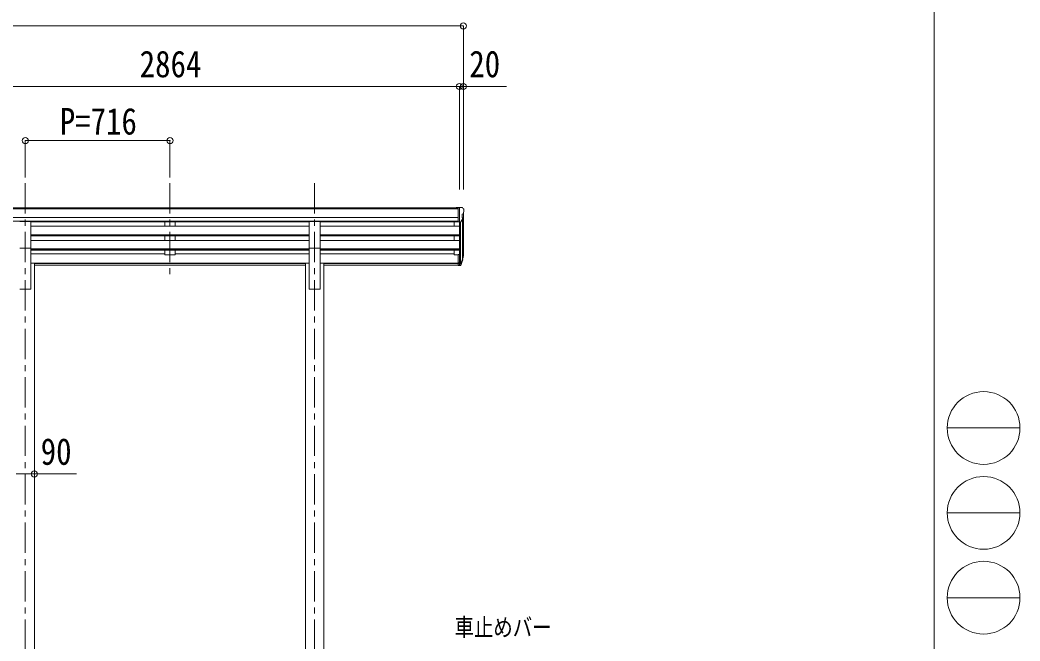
# Model space of a CAD drawing. Units: millimetres at full size, sheet at 1:30. Extents: x -8432 to 8432, y -5820 to 5820.
# Drawn here: x 3483 to 8432, y -2104 to 970 of the extents above; entities that cross this region are included whole.
import ezdxf
from ezdxf.enums import TextEntityAlignment as Align

# ---------------------------------------------------------------- set-up
doc = ezdxf.new("R2010")
doc.units = ezdxf.units.MM
doc.header["$LTSCALE"] = 30
doc.header["$PDMODE"] = 32
doc.header["$PDSIZE"] = 30
doc.linetypes.add('CHAIN1', pattern=[8, 5, -1, 1, -1])
for name, color, linetype, lineweight in [('0-1_本体', 5, 'CHAIN1', 9), ('0-3_ELV2', 4, 'Continuous', 9), ('0-6_OTH_LINE', 6, 'Continuous', 9), ('0-7_SHAPE', 7, 'Continuous', 9), ('F-0_240', 7, 'Continuous', 9)]:
    doc.layers.add(name, color=color, linetype=linetype, lineweight=lineweight)
doc.styles.add('ＭＳ ゴシック', font='')
doc.styles.get('ＭＳ ゴシック').set_extended_font_data('MS Gothic')

msp = doc.modelspace()

# ---------------------------------------------------------------- linework, layer by layer
at = {"layer": '0-1_本体'}
for p, q in [((3509.38, 161.49), (3509.38, -3512.91)), ((4225.38, 161.49), (4225.38, -316.02)), ((4941.38, 161.49), (4941.38, -3512.91))]:
    msp.add_line(p, q, dxfattribs=at)
at = {"layer": '0-3_ELV2'}
for p, q in [((5650.88, 40.49), (2809.88, 40.49)), ((5650.88, 35.27), (2809.88, 35.27)), ((5650.88, 42.09), (5640.88, 42)), ((5640.88, 40.49), (5640.88, 42)), ((5650.88, -29.9), (5650.88, 42.09)), ((5669.38, 42.09), (5650.88, 42.09)), ((5657.38, 42.09), (5657.38, -191.63)), ((5669.38, 42.09), (5671.71, 41.95)), ((5671.38, 7.58), (5671.38, -8.7)), ((5676.84, 10.9), (5671.53, 7.84)), ((5672.47, 41.52), (5676.53, 35.71)), ((5677.38, 11.51), (5677.38, -191.27)), ((5679.38, 32.72), (5679.38, 32.09)), ((5650.88, -8.26), (2799.88, -8.26)), ((5650.88, -26.11), (2799.88, -26.11)), ((3481.88, -28.54), (3536.88, -28.54)), ((3536.88, -160.34), (3536.88, -28.54)), ((4913.88, -29.36), (3536.88, -29.36)), ((4200.38, -29.46), (4200.38, -51.33)), ((4250.38, -29.46), (4250.38, -51.33)), ((4913.88, -160.34), (4913.88, -28.54)), ((4913.88, -28.54), (4968.88, -28.54)), ((4968.88, -160.34), (4968.88, -28.54)), ((5650.88, -29.36), (4968.88, -29.36)), ((5632.38, -29.36), (5632.38, -51.43)), ((5650.88, -29.9), (5657.38, -29.9)), ((5657.38, -30.9), (5662.59, -30.58)), ((5663.38, -30.42), (5663.38, -236.41)), ((5665, -29.08), (5674, -13.49)), ((5672.41, -16.26), (5672.41, -217.98)), ((4913.88, -51.43), (3536.88, -51.43)), ((4913.88, -93.3), (3536.88, -93.3)), ((4913.88, -94.8), (3536.88, -94.8)), ((4250.38, -51.33), (4200.38, -51.33)), ((5657.38, -51.43), (4968.88, -51.43)), ((5657.38, -93.3), (4968.88, -93.3)), ((5657.38, -94.8), (4968.88, -94.8)), ((4913.88, -99.12), (3536.88, -99.12)), ((4913.88, -121.53), (3536.88, -121.53)), ((4200.38, -99.12), (4200.38, -121.43)), ((4250.38, -121.43), (4200.38, -121.43)), ((4250.38, -121.43), (4250.38, -99.12)), ((5657.38, -99.12), (4968.88, -99.12)), ((5657.38, -121.53), (4968.88, -121.53)), ((5632.38, -99.12), (5632.38, -121.53)), ((3481.88, -160.34), (3536.88, -160.34)), ((3536.88, -160.34), (3536.88, -362.91)), ((4913.88, -163.41), (3536.88, -163.41)), ((4913.88, -164.9), (3536.88, -164.9)), ((4913.88, -169.22), (3536.88, -169.22)), ((4200.38, -187.32), (3536.88, -187.32)), ((4200.38, -169.22), (4200.38, -192.27)), ((4250.38, -192.27), (4200.38, -192.27)), ((4250.38, -169.22), (4250.38, -192.27)), ((4913.88, -187.32), (4250.38, -187.32)), ((4913.88, -160.34), (4913.88, -362.91)), ((4913.88, -160.34), (4968.88, -160.34)), ((4968.88, -160.34), (4968.88, -362.91)), ((5657.38, -163.41), (4968.88, -163.41)), ((5657.38, -164.9), (4968.88, -164.9)), ((5657.38, -169.22), (4968.88, -169.22)), ((5632.38, -187.32), (4968.88, -187.32)), ((5632.38, -169.22), (5632.38, -192.27)), ((5632.38, -192.27), (5650.88, -192.27)), ((5650.88, -191.63), (5650.88, -245.67)), ((5650.88, -191.63), (5657.38, -191.63)), ((5657.38, -191.63), (5657.38, -246.41)), ((3554.58, -233.91), (3536.88, -233.91)), ((3554.58, -233.91), (3554.58, -2637.91)), ((4896.18, -234.34), (3554.58, -234.34)), ((4896.18, -235.73), (3554.58, -235.73)), ((4896.18, -243.42), (3554.58, -243.42)), ((4896.18, -233.91), (4913.88, -233.91)), ((4896.18, -233.91), (4896.18, -2637.91)), ((4986.58, -233.91), (4968.88, -233.91)), ((4986.58, -233.91), (4986.58, -2637.91)), ((5650.88, -234.34), (4986.58, -234.34)), ((5650.88, -235.73), (4986.58, -235.73)), ((5650.88, -243.42), (4986.58, -243.42)), ((5650.88, -231.77), (5657.38, -231.77)), ((5650.88, -236.65), (5657.38, -236.65)), ((5650.88, -245.67), (5657.38, -245.67)), ((5657.38, -236.67), (5662.51, -236.67)), ((5657.38, -238.47), (5662.22, -238.47)), ((5657.38, -246.41), (5662.22, -246.41)), ((5663.81, -235.99), (5671.57, -220.58)), ((5673.01, -220.94), (5664.82, -237.12)), ((5673.63, -221.5), (5664.82, -245.05)), ((5675.68, -204.45), (5672.41, -211.51)), ((5676.28, -205.82), (5672.41, -213.77)), ((5673.97, -217.1), (5673.63, -221.5)), ((3481.88, -362.91), (3536.88, -362.91)), ((4913.88, -362.91), (4968.88, -362.91))]:
    msp.add_line(p, q, dxfattribs=at)
for centre, radius, start, end in [((5671.68, 7.58), 0.3, 120, 180), ((5671.65, 40.95), 1, 35, 86.5), ((5676.38, 32.72), 3, 0, 87), ((5672.47, 15.28), 6.18, 315.00103, 354.2965), ((5477.38, 32.09), 202, 355.05096, 0), ((5662.4, -27.58), 3, 273.5, 330), ((5671.68, -8.7), 0.3, 180, 265.2833), ((5671.41, -11.99), 3, 330, 85.2833), ((5646.79, -194.95), 30.41, 341.80266, 352.8448), ((5648.19, -196.71), 29.53, 342.01856, 353.49194)]:
    msp.add_arc(centre, radius, start, end, dxfattribs=at)
for centre, major_axis, ratio, start_param, end_param in [((5589.52, -190.46), (-87.93, 4.42), 0.541684, 3.060334, 3.2172517), ((5588.72, -197.14), (89.06, 1.43), 0.57596, 6.1985533, 6.3701348), ((5662.22, -235.76), (3, 0), 0.90356, 4.712389, 5.7595865), ((5662.22, -243.7), (-3, 0), 0.90356, 1.5707963, 2.6179939), ((5662.51, -235.31), (1.5, 0), 0.90356, 4.712389, 5.7595865), ((5587.46, -197.04), (88.05, 0), 0.90356, 5.9828017, 6.0168888), ((5672.66, -217.1), (-1.3, 0), 0.90356, 2.9359903, 4.9130961), ((5586.75, -200.91), (89.07, 0), 0.90356, 6.0316505, 6.077583)]:
    msp.add_ellipse(centre, major_axis=major_axis, ratio=ratio, start_param=start_param, end_param=end_param, dxfattribs=at)
at = {"layer": '0-6_OTH_LINE'}
for p, q in [((-90.62, 940.49), (5677.38, 940.49)), ((5677.38, 940.49), (5677.38, 130.91)), ((5657.38, 640.49), (2793.38, 640.49)), ((5657.38, 640.49), (5657.38, 130.91)), ((5677.38, 640.49), (5657.38, 640.49)), ((5677.38, 640.49), (5677.38, 130.91)), ((5890.78, 640.49), (5677.38, 640.49)), ((3509.38, 372.83), (3509.38, 190.38)), ((3509.38, 372.83), (4225.38, 372.83)), ((4225.38, 372.83), (4225.38, 190.38)), ((3464.18, -1277.61), (3554.18, -1277.61)), ((3554.18, -1277.61), (3762.67, -1277.61))]:
    msp.add_line(p, q, dxfattribs=at)
for p in [(5677.38, 940.49), (5657.38, 640.49), (5677.38, 640.49), (3509.38, 372.83), (4225.38, 372.83), (3554.18, -1277.61)]:
    msp.add_point(p, dxfattribs=at)
at = {"layer": 'F-0_240', "color": 5}
msp.add_line((8007.94, 5820), (8007.94, -5820), dxfattribs=at)
at = {"layer": 'F-0_240', "color": 4}
for p, q in [((8072.06, -1050), (8432.06, -1050)), ((8072.06, -1470), (8432.06, -1470)), ((8072.06, -1890), (8432.06, -1890))]:
    msp.add_line(p, q, dxfattribs=at)
for centre in [(8252.05, -1050), (8252.05, -1470), (8252.05, -1890)]:
    msp.add_circle(centre, 180, dxfattribs=at)

# ---------------------------------------------------------------- texts
at = {"layer": '0-6_OTH_LINE', "color": 7, "style": 'ＭＳ ゴシック', "width": 0.85}
for s, p in [('2864', (4075.38, 646.49)), ('20', (5706.81, 646.66)), ('P=716', (3679.88, 362.83)), ('90', (3585.68, -1271.79))]:
    msp.add_text(s, height=132, dxfattribs=at).set_placement(p, align=Align.BOTTOM_LEFT)
at = {"layer": '0-7_SHAPE', "style": 'ＭＳ ゴシック', "width": 0.8}
msp.add_text('車止めバー', height=87.98, dxfattribs=at).set_placement((5633.7, -2106.79), align=Align.BOTTOM_LEFT)

doc.saveas('drawing.dxf')
